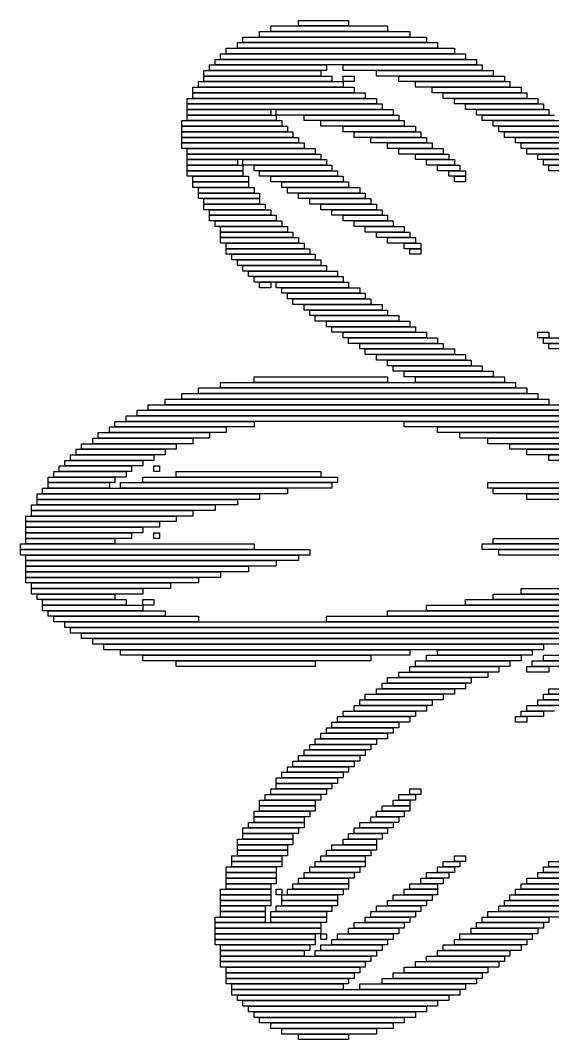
# Model space of a CAD drawing. Extents: x 369 to 655, y 312 to 713.
# Drawn here: x 369 to 464.7, y 486 to 669 of the extents above; entities that cross this region are included whole.
import ezdxf

# ---------------------------------------------------------------- set-up
doc = ezdxf.new("R2010")
doc.units = 0

msp = doc.modelspace()

# ---------------------------------------------------------------- linework, layer by layer
for p, q in [((414, 668), (435, 668)), ((414, 667), (414, 668)), ((419, 669), (428, 669)), ((419, 668), (419, 669)), ((428, 668), (419, 668)), ((428, 669), (428, 668)), ((435, 668), (435, 667)), ((412, 667), (439, 667)), ((412, 666), (412, 667)), ((435, 667), (414, 667)), ((439, 667), (439, 666)), ((408, 665), (444, 665)), ((408, 664), (408, 665)), ((409, 666), (442, 666)), ((409, 665), (409, 666)), ((442, 665), (409, 665)), ((439, 666), (412, 666)), ((442, 666), (442, 665)), ((444, 665), (444, 664)), ((405, 663), (449, 663)), ((405, 662), (405, 663)), ((406, 664), (447, 664)), ((406, 663), (406, 664)), ((447, 663), (406, 663)), ((444, 664), (408, 664)), ((447, 664), (447, 663)), ((449, 663), (449, 662)), ((403, 661), (424, 661)), ((403, 660), (403, 661)), ((404, 662), (451, 662)), ((404, 661), (404, 662)), ((451, 661), (404, 661)), ((449, 662), (405, 662)), ((424, 661), (424, 660)), ((427, 661), (452, 661)), ((427, 660), (427, 661)), ((451, 662), (451, 661)), ((452, 661), (452, 660)), ((402, 660), (423, 660)), ((402, 659), (402, 660)), ((423, 659), (402, 659)), ((402, 659), (425, 659)), ((402, 658), (402, 659)), ((424, 660), (403, 660)), ((423, 660), (423, 659)), ((425, 659), (425, 658)), ((452, 660), (427, 660)), ((427, 659), (429, 659)), ((427, 658), (427, 659)), ((429, 659), (429, 658)), ((433, 660), (454, 660)), ((433, 659), (433, 660)), ((454, 659), (433, 659)), ((437, 659), (456, 659)), ((437, 658), (437, 659)), ((454, 660), (454, 659)), ((456, 659), (456, 658)), ((400, 657), (429, 657)), ((400, 656), (400, 657)), ((401, 658), (427, 658)), ((401, 657), (401, 658)), ((427, 657), (401, 657)), ((425, 658), (402, 658)), ((429, 658), (427, 658)), ((427, 658), (427, 657)), ((429, 657), (429, 656)), ((456, 658), (437, 658)), ((440, 658), (457, 658)), ((440, 657), (440, 658)), ((457, 657), (440, 657)), ((443, 657), (459, 657)), ((443, 656), (443, 657)), ((457, 658), (457, 657)), ((459, 657), (459, 656)), ((429, 656), (400, 656)), ((400, 656), (431, 656)), ((400, 655), (400, 656)), ((431, 656), (431, 655)), ((459, 656), (443, 656)), ((445, 656), (460, 656)), ((445, 655), (445, 656)), ((460, 656), (460, 655)), ((399, 655), (433, 655)), ((399, 654), (399, 655)), ((433, 654), (399, 654)), ((399, 654), (434, 654)), ((399, 653), (399, 654)), ((431, 655), (400, 655)), ((433, 655), (433, 654)), ((434, 654), (434, 653)), ((460, 655), (445, 655)), ((447, 655), (462, 655)), ((447, 654), (447, 655)), ((462, 654), (447, 654)), ((449, 654), (463, 654)), ((449, 653), (449, 654)), ((462, 655), (462, 654)), ((463, 654), (463, 653)), ((434, 653), (399, 653)), ((399, 653), (414, 653)), ((399, 652), (399, 653)), ((414, 652), (399, 652)), ((399, 652), (415, 652)), ((399, 651), (399, 652)), ((414, 653), (414, 652)), ((415, 653), (436, 653)), ((415, 652), (415, 653)), ((436, 652), (415, 652)), ((415, 652), (415, 651)), ((420, 652), (437, 652)), ((420, 651), (420, 652)), ((436, 653), (436, 652)), ((437, 652), (437, 651)), ((463, 653), (449, 653)), ((451, 653), (464, 653)), ((451, 652), (451, 653)), ((464, 652), (451, 652)), ((452, 652), (465, 652)), ((452, 651), (452, 652)), ((464, 653), (464, 652)), ((398, 651), (416, 651)), ((398, 650), (398, 651)), ((416, 650), (398, 650)), ((398, 650), (417, 650)), ((398, 649), (398, 650)), ((415, 651), (399, 651)), ((416, 651), (416, 650)), ((417, 650), (417, 649)), ((437, 651), (420, 651)), ((423, 651), (438, 651)), ((423, 650), (423, 651)), ((438, 650), (423, 650)), ((427, 650), (440, 650)), ((427, 649), (427, 650)), ((438, 651), (438, 650)), ((440, 650), (440, 649)), ((465, 651), (452, 651)), ((454, 651), (466, 651)), ((454, 650), (454, 651)), ((466, 650), (454, 650)), ((455, 650), (468, 650)), ((455, 649), (455, 650)), ((417, 649), (398, 649)), ((398, 649), (418, 649)), ((398, 648), (398, 649)), ((418, 648), (398, 648)), ((398, 648), (419, 648)), ((398, 647), (398, 648)), ((418, 649), (418, 648)), ((419, 648), (419, 647)), ((440, 649), (427, 649)), ((429, 649), (441, 649)), ((429, 648), (429, 649)), ((441, 648), (429, 648)), ((432, 648), (442, 648)), ((432, 647), (432, 648)), ((441, 649), (441, 648)), ((442, 648), (442, 647)), ((468, 649), (455, 649)), ((456, 649), (469, 649)), ((456, 648), (456, 649)), ((469, 648), (456, 648)), ((458, 648), (470, 648)), ((458, 647), (458, 648)), ((419, 647), (398, 647)), ((398, 647), (420, 647)), ((398, 646), (398, 647)), ((420, 646), (398, 646)), ((399, 646), (422, 646)), ((399, 645), (399, 646)), ((420, 647), (420, 646)), ((422, 646), (422, 645)), ((442, 647), (432, 647)), ((435, 647), (443, 647)), ((435, 646), (435, 647)), ((443, 646), (435, 646)), ((437, 646), (445, 646)), ((437, 645), (437, 646)), ((443, 647), (443, 646)), ((445, 646), (445, 645)), ((470, 647), (458, 647)), ((459, 647), (471, 647)), ((459, 646), (459, 647)), ((471, 646), (459, 646)), ((460, 646), (472, 646)), ((460, 645), (460, 646)), ((422, 645), (399, 645)), ((399, 645), (423, 645)), ((399, 644), (399, 645)), ((423, 645), (423, 644)), ((445, 645), (437, 645)), ((440, 645), (446, 645)), ((440, 644), (440, 645)), ((446, 645), (446, 644)), ((472, 645), (460, 645)), ((462, 645), (473, 645)), ((462, 644), (462, 645)), ((423, 644), (399, 644)), ((399, 644), (408, 644)), ((399, 643), (399, 644)), ((408, 643), (399, 643)), ((399, 643), (409, 643)), ((399, 642), (399, 643)), ((408, 644), (408, 643)), ((409, 644), (424, 644)), ((409, 643), (409, 644)), ((424, 643), (409, 643)), ((409, 643), (409, 642)), ((411, 643), (425, 643)), ((411, 642), (411, 643)), ((424, 644), (424, 643)), ((425, 643), (425, 642)), ((446, 644), (440, 644)), ((442, 644), (447, 644)), ((442, 643), (442, 644)), ((447, 643), (442, 643)), ((444, 643), (448, 643)), ((444, 642), (444, 643)), ((447, 644), (447, 643)), ((448, 643), (448, 642)), ((473, 644), (462, 644)), ((463, 644), (474, 644)), ((463, 643), (463, 644)), ((474, 643), (463, 643)), ((464, 643), (475, 643)), ((464, 642), (464, 643)), ((409, 642), (399, 642)), ((399, 642), (409, 642)), ((399, 641), (399, 642)), ((409, 641), (399, 641)), ((400, 641), (410, 641)), ((400, 640), (400, 641)), ((409, 642), (409, 641)), ((410, 641), (410, 640)), ((425, 642), (411, 642)), ((412, 642), (426, 642)), ((412, 641), (412, 642)), ((426, 641), (412, 641)), ((414, 641), (427, 641)), ((414, 640), (414, 641)), ((426, 642), (426, 641)), ((427, 641), (427, 640)), ((448, 642), (444, 642)), ((446, 642), (449, 642)), ((446, 641), (446, 642)), ((449, 641), (446, 641)), ((447, 641), (449, 641)), ((447, 640), (447, 641)), ((449, 642), (449, 641)), ((449, 641), (449, 640)), ((475, 642), (464, 642)), ((410, 640), (400, 640)), ((400, 640), (410, 640)), ((400, 639), (400, 640)), ((410, 639), (400, 639)), ((401, 639), (411, 639)), ((401, 638), (401, 639)), ((410, 640), (410, 639)), ((411, 639), (411, 638)), ((427, 640), (414, 640)), ((416, 640), (428, 640)), ((416, 639), (416, 640)), ((428, 639), (416, 639)), ((417, 639), (430, 639)), ((417, 638), (417, 639)), ((428, 640), (428, 639)), ((430, 639), (430, 638)), ((449, 640), (447, 640)), ((411, 638), (401, 638)), ((401, 638), (412, 638)), ((401, 637), (401, 638)), ((412, 637), (401, 637)), ((402, 637), (412, 637)), ((402, 636), (402, 637)), ((412, 638), (412, 637)), ((412, 637), (412, 636)), ((430, 638), (417, 638)), ((419, 638), (431, 638)), ((419, 637), (419, 638)), ((431, 637), (419, 637)), ((421, 637), (432, 637)), ((421, 636), (421, 637)), ((431, 638), (431, 637)), ((432, 637), (432, 636)), ((412, 636), (402, 636)), ((402, 636), (413, 636)), ((402, 635), (402, 636)), ((413, 636), (413, 635)), ((432, 636), (421, 636)), ((423, 636), (433, 636)), ((423, 635), (423, 636)), ((433, 636), (433, 635)), ((413, 635), (402, 635)), ((403, 635), (414, 635)), ((403, 634), (403, 635)), ((414, 634), (403, 634)), ((403, 634), (415, 634)), ((403, 633), (403, 634)), ((414, 635), (414, 634)), ((415, 634), (415, 633)), ((433, 635), (423, 635)), ((425, 635), (434, 635)), ((425, 634), (425, 635)), ((434, 634), (425, 634)), ((427, 634), (435, 634)), ((427, 633), (427, 634)), ((434, 635), (434, 634)), ((435, 634), (435, 633)), ((415, 633), (403, 633)), ((404, 633), (416, 633)), ((404, 632), (404, 633)), ((416, 632), (404, 632)), ((405, 632), (417, 632)), ((405, 631), (405, 632)), ((416, 633), (416, 632)), ((417, 632), (417, 631)), ((435, 633), (427, 633)), ((429, 633), (436, 633)), ((429, 632), (429, 633)), ((436, 632), (429, 632)), ((431, 632), (438, 632)), ((431, 631), (431, 632)), ((436, 633), (436, 632)), ((438, 632), (438, 631)), ((417, 631), (405, 631)), ((405, 631), (418, 631)), ((405, 630), (405, 631)), ((418, 630), (405, 630)), ((405, 630), (419, 630)), ((405, 629), (405, 630)), ((418, 631), (418, 630)), ((419, 630), (419, 629)), ((438, 631), (431, 631)), ((433, 631), (439, 631)), ((433, 630), (433, 631)), ((439, 630), (433, 630)), ((435, 630), (440, 630)), ((435, 629), (435, 630)), ((439, 631), (439, 630)), ((440, 630), (440, 629)), ((419, 629), (405, 629)), ((406, 629), (420, 629)), ((406, 628), (406, 629)), ((420, 628), (406, 628)), ((406, 628), (421, 628)), ((406, 627), (406, 628)), ((420, 629), (420, 628)), ((421, 628), (421, 627)), ((440, 629), (435, 629)), ((438, 629), (441, 629)), ((438, 628), (438, 629)), ((441, 628), (438, 628)), ((439, 628), (441, 628)), ((439, 627), (439, 628)), ((441, 629), (441, 628)), ((441, 628), (441, 627)), ((421, 627), (406, 627)), ((407, 627), (422, 627)), ((407, 626), (407, 627)), ((422, 626), (407, 626)), ((408, 626), (423, 626)), ((408, 625), (408, 626)), ((422, 627), (422, 626)), ((423, 626), (423, 625)), ((441, 627), (439, 627)), ((423, 625), (408, 625)), ((409, 625), (424, 625)), ((409, 624), (409, 625)), ((424, 625), (424, 624)), ((424, 624), (409, 624)), ((410, 624), (426, 624)), ((410, 623), (410, 624)), ((426, 623), (410, 623)), ((411, 623), (427, 623)), ((411, 622), (411, 623)), ((426, 624), (426, 623)), ((427, 623), (427, 622)), ((427, 622), (411, 622)), ((412, 622), (414, 622)), ((412, 621), (412, 622)), ((414, 621), (412, 621)), ((414, 622), (414, 621)), ((415, 622), (428, 622)), ((415, 621), (415, 622)), ((428, 621), (415, 621)), ((416, 621), (430, 621)), ((416, 620), (416, 621)), ((428, 622), (428, 621)), ((430, 621), (430, 620)), ((430, 620), (416, 620)), ((417, 620), (431, 620)), ((417, 619), (417, 620)), ((431, 619), (417, 619)), ((418, 619), (432, 619)), ((418, 618), (418, 619)), ((431, 620), (431, 619)), ((432, 619), (432, 618)), ((432, 618), (418, 618)), ((420, 618), (434, 618)), ((420, 617), (420, 618)), ((434, 617), (420, 617)), ((421, 617), (435, 617)), ((421, 616), (421, 617)), ((434, 618), (434, 617)), ((435, 617), (435, 616)), ((435, 616), (421, 616)), ((422, 616), (437, 616)), ((422, 615), (422, 616)), ((437, 615), (422, 615)), ((424, 615), (439, 615)), ((424, 614), (424, 615)), ((437, 616), (437, 615)), ((439, 615), (439, 614)), ((439, 614), (424, 614)), ((425, 614), (440, 614)), ((425, 613), (425, 614)), ((440, 614), (440, 613)), ((440, 613), (425, 613)), ((427, 613), (442, 613)), ((427, 612), (427, 613)), ((442, 612), (427, 612)), ((428, 612), (444, 612)), ((428, 611), (428, 612)), ((442, 613), (442, 612)), ((444, 612), (444, 611)), ((462, 613), (464, 613)), ((462, 612), (462, 613)), ((464, 612), (462, 612)), ((463, 612), (466, 612)), ((463, 611), (463, 612)), ((464, 613), (464, 612)), ((444, 611), (428, 611)), ((430, 611), (445, 611)), ((430, 610), (430, 611)), ((445, 610), (430, 610)), ((431, 610), (447, 610)), ((431, 609), (431, 610)), ((445, 611), (445, 610)), ((447, 610), (447, 609)), ((466, 611), (463, 611)), ((464, 611), (467, 611)), ((464, 610), (464, 611)), ((467, 610), (464, 610)), ((447, 609), (431, 609)), ((433, 609), (449, 609)), ((433, 608), (433, 609)), ((449, 608), (433, 608)), ((435, 608), (450, 608)), ((435, 607), (435, 608)), ((449, 609), (449, 608)), ((450, 608), (450, 607)), ((450, 607), (435, 607)), ((436, 607), (452, 607)), ((436, 606), (436, 607)), ((452, 606), (436, 606)), ((438, 606), (454, 606)), ((438, 605), (438, 606)), ((452, 607), (452, 606)), ((454, 606), (454, 605)), ((405, 604), (458, 604)), ((405, 603), (405, 604)), ((411, 605), (435, 605)), ((411, 604), (411, 605)), ((435, 604), (411, 604)), ((435, 605), (435, 604)), ((454, 605), (438, 605)), ((440, 605), (456, 605)), ((440, 604), (440, 605)), ((456, 604), (440, 604)), ((456, 605), (456, 604)), ((458, 604), (458, 603)), ((401, 603), (460, 603)), ((401, 602), (401, 603)), ((458, 603), (405, 603)), ((460, 603), (460, 602)), ((395, 601), (464, 601)), ((395, 600), (395, 601)), ((398, 602), (462, 602)), ((398, 601), (398, 602)), ((462, 601), (398, 601)), ((460, 602), (401, 602)), ((462, 602), (462, 601)), ((464, 601), (464, 600)), ((390, 599), (468, 599)), ((390, 598), (390, 599)), ((392, 600), (466, 600)), ((392, 599), (392, 600)), ((466, 599), (392, 599)), ((464, 600), (395, 600)), ((386, 597), (411, 597)), ((386, 596), (386, 597)), ((388, 598), (470, 598)), ((388, 597), (388, 598)), ((470, 597), (388, 597)), ((468, 598), (390, 598)), ((411, 597), (411, 596)), ((438, 597), (472, 597)), ((438, 596), (438, 597)), ((383, 595), (403, 595)), ((383, 594), (383, 595)), ((385, 596), (406, 596)), ((385, 595), (385, 596)), ((406, 595), (385, 595)), ((411, 596), (386, 596)), ((403, 595), (403, 594)), ((406, 596), (406, 595)), ((472, 596), (438, 596)), ((444, 596), (473, 596)), ((444, 595), (444, 596)), ((473, 595), (444, 595)), ((448, 595), (475, 595)), ((448, 594), (448, 595)), ((380, 593), (397, 593)), ((380, 592), (380, 593)), ((382, 594), (400, 594)), ((382, 593), (382, 594)), ((400, 593), (382, 593)), ((403, 594), (383, 594)), ((397, 593), (397, 592)), ((400, 594), (400, 593)), ((475, 594), (448, 594)), ((453, 594), (478, 594)), ((453, 593), (453, 594)), ((478, 593), (453, 593)), ((457, 593), (480, 593)), ((457, 592), (457, 593)), ((379, 592), (395, 592)), ((379, 591), (379, 592)), ((397, 592), (380, 592)), ((395, 592), (395, 591)), ((480, 592), (457, 592)), ((460, 592), (482, 592)), ((460, 591), (460, 592)), ((377, 590), (391, 590)), ((377, 589), (377, 590)), ((378, 591), (393, 591)), ((378, 590), (378, 591)), ((393, 590), (378, 590)), ((395, 591), (379, 591)), ((391, 590), (391, 589)), ((393, 591), (393, 590)), ((482, 591), (460, 591)), ((464, 591), (484, 591)), ((464, 590), (464, 591)), ((484, 590), (464, 590)), ((375, 588), (388, 588)), ((375, 587), (375, 588)), ((376, 589), (389, 589)), ((376, 588), (376, 589)), ((389, 588), (376, 588)), ((391, 589), (377, 589)), ((388, 588), (388, 587)), ((389, 589), (389, 588)), ((393, 589), (394, 589)), ((393, 588), (393, 589)), ((394, 588), (393, 588)), ((394, 589), (394, 588)), ((397, 588), (423, 588)), ((397, 587), (397, 588)), ((423, 588), (423, 587)), ((374, 587), (386, 587)), ((374, 586), (374, 587)), ((386, 586), (374, 586)), ((374, 586), (385, 586)), ((374, 585), (374, 586)), ((388, 587), (375, 587)), ((385, 586), (385, 585)), ((386, 587), (386, 586)), ((387, 586), (425, 586)), ((387, 585), (387, 586)), ((391, 587), (426, 587)), ((391, 586), (391, 587)), ((426, 586), (391, 586)), ((423, 587), (397, 587)), ((425, 586), (425, 585)), ((426, 587), (426, 586)), ((453, 586), (468, 586)), ((453, 585), (453, 586)), ((372, 584), (412, 584)), ((372, 583), (372, 584)), ((373, 585), (417, 585)), ((373, 584), (373, 585)), ((417, 584), (373, 584)), ((385, 585), (374, 585)), ((425, 585), (387, 585)), ((412, 584), (412, 583)), ((417, 585), (417, 584)), ((468, 585), (453, 585)), ((454, 585), (475, 585)), ((454, 584), (454, 585)), ((475, 584), (454, 584)), ((460, 584), (480, 584)), ((460, 583), (460, 584)), ((371, 582), (404, 582)), ((371, 581), (371, 582)), ((412, 583), (372, 583)), ((372, 583), (408, 583)), ((372, 582), (372, 583)), ((408, 582), (372, 582)), ((404, 582), (404, 581)), ((408, 583), (408, 582)), ((480, 583), (460, 583)), ((404, 581), (371, 581)), ((371, 581), (400, 581)), ((371, 580), (371, 581)), ((400, 581), (400, 580)), ((370, 580), (397, 580)), ((370, 579), (370, 580)), ((397, 579), (370, 579)), ((370, 579), (394, 579)), ((370, 578), (370, 579)), ((400, 580), (371, 580)), ((394, 579), (394, 578)), ((397, 580), (397, 579)), ((394, 578), (370, 578)), ((370, 578), (391, 578)), ((370, 577), (370, 578)), ((391, 577), (370, 577)), ((370, 577), (389, 577)), ((370, 576), (370, 577)), ((389, 577), (389, 576)), ((391, 578), (391, 577)), ((393, 577), (394, 577)), ((393, 576), (393, 577)), ((394, 577), (394, 576)), ((369, 575), (411, 575)), ((369, 574), (369, 575)), ((389, 576), (370, 576)), ((370, 576), (386, 576)), ((370, 575), (370, 576)), ((386, 575), (370, 575)), ((386, 576), (386, 575)), ((394, 576), (393, 576)), ((411, 575), (411, 574)), ((452, 575), (554, 575)), ((452, 574), (452, 575)), ((454, 576), (548, 576)), ((454, 575), (454, 576)), ((548, 575), (454, 575)), ((411, 574), (369, 574)), ((369, 574), (421, 574)), ((369, 573), (369, 574)), ((421, 573), (369, 573)), ((370, 573), (419, 573)), ((370, 572), (370, 573)), ((419, 573), (419, 572)), ((421, 574), (421, 573)), ((554, 574), (452, 574)), ((455, 574), (561, 574)), ((455, 573), (455, 574)), ((561, 573), (455, 573)), ((419, 572), (370, 572)), ((370, 572), (415, 572)), ((370, 571), (370, 572)), ((415, 571), (370, 571)), ((370, 571), (410, 571)), ((370, 570), (370, 571)), ((410, 571), (410, 570)), ((415, 572), (415, 571)), ((410, 570), (370, 570)), ((370, 570), (405, 570)), ((370, 569), (370, 570)), ((405, 570), (405, 569)), ((405, 569), (370, 569)), ((370, 569), (401, 569)), ((370, 568), (370, 569)), ((401, 568), (370, 568)), ((371, 568), (396, 568)), ((371, 567), (371, 568)), ((396, 568), (396, 567)), ((401, 569), (401, 568)), ((396, 567), (371, 567)), ((371, 567), (391, 567)), ((371, 566), (371, 567)), ((391, 566), (371, 566)), ((372, 566), (386, 566)), ((372, 565), (372, 566)), ((386, 566), (386, 565)), ((391, 567), (391, 566)), ((454, 566), (558, 566)), ((454, 565), (454, 566)), ((459, 567), (555, 567)), ((459, 566), (459, 567)), ((555, 566), (459, 566)), ((386, 565), (372, 565)), ((373, 565), (388, 565)), ((373, 564), (373, 565)), ((388, 564), (373, 564)), ((373, 564), (391, 564)), ((373, 563), (373, 564)), ((388, 565), (388, 564)), ((391, 565), (393, 565)), ((391, 564), (391, 565)), ((393, 564), (391, 564)), ((391, 564), (391, 563)), ((393, 565), (393, 564)), ((442, 564), (546, 564)), ((442, 563), (442, 564)), ((449, 565), (546, 565)), ((449, 564), (449, 565)), ((546, 564), (449, 564)), ((558, 565), (454, 565)), ((391, 563), (373, 563)), ((374, 563), (395, 563)), ((374, 562), (374, 563)), ((395, 562), (374, 562)), ((375, 562), (401, 562)), ((375, 561), (375, 562)), ((395, 563), (395, 562)), ((401, 562), (401, 561)), ((424, 562), (550, 562)), ((424, 561), (424, 562)), ((435, 563), (548, 563)), ((435, 562), (435, 563)), ((548, 562), (435, 562)), ((546, 563), (442, 563)), ((401, 561), (375, 561)), ((377, 561), (551, 561)), ((377, 560), (377, 561)), ((551, 560), (377, 560)), ((378, 560), (553, 560)), ((378, 559), (378, 560)), ((550, 561), (424, 561)), ((553, 559), (378, 559)), ((380, 559), (469, 559)), ((380, 558), (380, 559)), ((469, 558), (380, 558)), ((382, 558), (466, 558)), ((382, 557), (382, 558)), ((466, 557), (382, 557)), ((384, 557), (463, 557)), ((384, 556), (384, 557)), ((463, 557), (463, 556)), ((463, 556), (384, 556)), ((387, 556), (439, 556)), ((387, 555), (387, 556)), ((439, 555), (387, 555)), ((391, 555), (432, 555)), ((391, 554), (391, 555)), ((432, 555), (432, 554)), ((439, 556), (439, 555)), ((442, 555), (459, 555)), ((442, 554), (442, 555)), ((444, 556), (461, 556)), ((444, 555), (444, 556)), ((461, 555), (444, 555)), ((459, 555), (459, 554)), ((461, 556), (461, 555)), ((463, 555), (469, 555)), ((463, 554), (463, 555)), ((432, 554), (391, 554)), ((397, 554), (422, 554)), ((397, 553), (397, 554)), ((422, 553), (397, 553)), ((422, 554), (422, 553)), ((439, 553), (455, 553)), ((439, 552), (439, 553)), ((440, 554), (457, 554)), ((440, 553), (440, 554)), ((457, 553), (440, 553)), ((459, 554), (442, 554)), ((455, 553), (455, 552)), ((457, 554), (457, 553)), ((460, 553), (464, 553)), ((460, 552), (460, 553)), ((461, 554), (467, 554)), ((461, 553), (461, 554)), ((467, 553), (461, 553)), ((469, 554), (463, 554)), ((464, 553), (464, 552)), ((435, 551), (450, 551)), ((435, 550), (435, 551)), ((437, 552), (453, 552)), ((437, 551), (437, 552)), ((453, 551), (437, 551)), ((455, 552), (439, 552)), ((450, 551), (450, 550)), ((453, 552), (453, 551)), ((464, 552), (460, 552)), ((433, 549), (447, 549)), ((433, 548), (433, 549)), ((434, 550), (449, 550)), ((434, 549), (434, 550)), ((449, 549), (434, 549)), ((450, 550), (435, 550)), ((447, 549), (447, 548)), ((449, 550), (449, 549)), ((464, 549), (471, 549)), ((464, 548), (464, 549)), ((431, 548), (445, 548)), ((431, 547), (431, 548)), ((447, 548), (433, 548)), ((445, 548), (445, 547)), ((463, 548), (469, 548)), ((463, 547), (463, 548)), ((471, 548), (464, 548)), ((429, 546), (442, 546)), ((429, 545), (429, 546)), ((430, 547), (443, 547)), ((430, 546), (430, 547)), ((443, 546), (430, 546)), ((445, 547), (431, 547)), ((442, 546), (442, 545)), ((443, 547), (443, 546)), ((460, 546), (465, 546)), ((460, 545), (460, 546)), ((462, 547), (467, 547)), ((462, 546), (462, 547)), ((467, 546), (462, 546)), ((469, 547), (463, 547)), ((426, 544), (439, 544)), ((426, 543), (426, 544)), ((427, 545), (440, 545)), ((427, 544), (427, 545)), ((440, 544), (427, 544)), ((442, 545), (429, 545)), ((439, 544), (439, 543)), ((440, 545), (440, 544)), ((458, 544), (460, 544)), ((458, 543), (458, 544)), ((459, 545), (463, 545)), ((459, 544), (459, 545)), ((463, 544), (459, 544)), ((465, 545), (460, 545)), ((460, 544), (460, 543)), ((463, 545), (463, 544)), ((424, 542), (436, 542)), ((424, 541), (424, 542)), ((425, 543), (437, 543)), ((425, 542), (425, 543)), ((437, 542), (425, 542)), ((439, 543), (426, 543)), ((436, 542), (436, 541)), ((437, 543), (437, 542)), ((460, 543), (458, 543)), ((422, 540), (433, 540)), ((422, 539), (422, 540)), ((423, 541), (435, 541)), ((423, 540), (423, 541)), ((435, 540), (423, 540)), ((436, 541), (424, 541)), ((433, 540), (433, 539)), ((435, 541), (435, 540)), ((421, 539), (432, 539)), ((421, 538), (421, 539)), ((433, 539), (422, 539)), ((432, 539), (432, 538)), ((419, 537), (430, 537)), ((419, 536), (419, 537)), ((420, 538), (431, 538)), ((420, 537), (420, 538)), ((431, 537), (420, 537)), ((432, 538), (421, 538)), ((430, 537), (430, 536)), ((431, 538), (431, 537)), ((417, 535), (428, 535)), ((417, 534), (417, 535)), ((418, 536), (429, 536)), ((418, 535), (418, 536)), ((429, 535), (418, 535)), ((430, 536), (419, 536)), ((428, 535), (428, 534)), ((429, 536), (429, 535)), ((415, 533), (426, 533)), ((415, 532), (415, 533)), ((416, 534), (427, 534)), ((416, 533), (416, 534)), ((427, 533), (416, 533)), ((428, 534), (417, 534)), ((426, 533), (426, 532)), ((427, 534), (427, 533)), ((414, 531), (424, 531)), ((414, 530), (414, 531)), ((426, 532), (415, 532)), ((415, 532), (425, 532)), ((415, 531), (415, 532)), ((425, 531), (415, 531)), ((424, 531), (424, 530)), ((425, 532), (425, 531)), ((439, 531), (441, 531)), ((439, 530), (439, 531)), ((441, 531), (441, 530)), ((412, 529), (422, 529)), ((412, 528), (412, 529)), ((413, 530), (423, 530)), ((413, 529), (413, 530)), ((423, 529), (413, 529)), ((424, 530), (414, 530)), ((422, 529), (422, 528)), ((423, 530), (423, 529)), ((436, 529), (439, 529)), ((436, 528), (436, 529)), ((437, 530), (440, 530)), ((437, 529), (437, 530)), ((440, 529), (437, 529)), ((441, 530), (439, 530)), ((439, 529), (439, 528)), ((440, 530), (440, 529)), ((422, 528), (412, 528)), ((412, 528), (422, 528)), ((412, 527), (412, 528)), ((422, 528), (422, 527)), ((434, 528), (439, 528)), ((434, 527), (434, 528)), ((439, 528), (436, 528)), ((439, 528), (439, 527)), ((411, 527), (421, 527)), ((411, 526), (411, 527)), ((421, 526), (411, 526)), ((411, 526), (420, 526)), ((411, 525), (411, 526)), ((422, 527), (412, 527)), ((420, 526), (420, 525)), ((421, 527), (421, 526)), ((432, 526), (437, 526)), ((432, 525), (432, 526)), ((433, 527), (438, 527)), ((433, 526), (433, 527)), ((438, 526), (433, 526)), ((439, 527), (434, 527)), ((437, 526), (437, 525)), ((438, 527), (438, 526)), ((409, 524), (419, 524)), ((409, 523), (409, 524)), ((410, 525), (420, 525)), ((410, 524), (410, 525)), ((420, 524), (410, 524)), ((420, 525), (411, 525)), ((419, 524), (419, 523)), ((420, 525), (420, 524)), ((429, 524), (435, 524)), ((429, 523), (429, 524)), ((430, 525), (436, 525)), ((430, 524), (430, 525)), ((436, 524), (430, 524)), ((437, 525), (432, 525)), ((435, 524), (435, 523)), ((436, 525), (436, 524)), ((408, 522), (418, 522)), ((408, 521), (408, 522)), ((419, 523), (409, 523)), ((409, 523), (418, 523)), ((409, 522), (409, 523)), ((418, 522), (409, 522)), ((418, 523), (418, 522)), ((418, 522), (418, 521)), ((427, 522), (433, 522)), ((427, 521), (427, 522)), ((428, 523), (434, 523)), ((428, 522), (428, 523)), ((434, 522), (428, 522)), ((435, 523), (429, 523)), ((433, 522), (433, 521)), ((434, 523), (434, 522)), ((418, 521), (408, 521)), ((408, 521), (417, 521)), ((408, 520), (408, 521)), ((417, 520), (408, 520)), ((408, 520), (417, 520)), ((408, 519), (408, 520)), ((417, 521), (417, 520)), ((417, 520), (417, 519)), ((424, 520), (432, 520)), ((424, 519), (424, 520)), ((425, 521), (433, 521)), ((425, 520), (425, 521)), ((433, 520), (425, 520)), ((433, 521), (427, 521)), ((432, 520), (432, 519)), ((433, 521), (433, 520)), ((407, 519), (416, 519)), ((407, 518), (407, 519)), ((416, 518), (407, 518)), ((407, 518), (416, 518)), ((407, 517), (407, 518)), ((417, 519), (408, 519)), ((416, 519), (416, 518)), ((416, 518), (416, 517)), ((422, 518), (431, 518)), ((422, 517), (422, 518)), ((423, 519), (431, 519)), ((423, 518), (423, 519)), ((431, 518), (423, 518)), ((432, 519), (424, 519)), ((431, 519), (431, 518)), ((431, 518), (431, 517)), ((445, 518), (448, 518)), ((445, 517), (445, 518)), ((447, 519), (449, 519)), ((447, 518), (447, 519)), ((449, 518), (447, 518)), ((448, 518), (448, 517)), ((449, 519), (449, 518)), ((464, 518), (475, 518)), ((464, 517), (464, 518)), ((406, 517), (415, 517)), ((406, 516), (406, 517)), ((416, 517), (407, 517)), ((415, 517), (415, 516)), ((421, 517), (430, 517)), ((421, 516), (421, 517)), ((431, 517), (422, 517)), ((430, 517), (430, 516)), ((444, 517), (447, 517)), ((444, 516), (444, 517)), ((448, 517), (445, 517)), ((447, 517), (447, 516)), ((463, 517), (474, 517)), ((463, 516), (463, 517)), ((475, 517), (464, 517)), ((415, 516), (406, 516)), ((406, 516), (415, 516)), ((406, 515), (406, 516)), ((415, 515), (406, 515)), ((406, 515), (415, 515)), ((406, 514), (406, 515)), ((415, 516), (415, 515)), ((415, 515), (415, 514)), ((419, 515), (428, 515)), ((419, 514), (419, 515)), ((420, 516), (429, 516)), ((420, 515), (420, 516)), ((429, 515), (420, 515)), ((430, 516), (421, 516)), ((428, 515), (428, 514)), ((429, 516), (429, 515)), ((441, 515), (445, 515)), ((441, 514), (441, 515)), ((442, 516), (446, 516)), ((442, 515), (442, 516)), ((446, 515), (442, 515)), ((447, 516), (444, 516)), ((445, 515), (445, 514)), ((446, 516), (446, 515)), ((460, 515), (472, 515)), ((460, 514), (460, 515)), ((462, 516), (473, 516)), ((462, 515), (462, 516)), ((473, 515), (462, 515)), ((474, 516), (463, 516)), ((405, 513), (414, 513)), ((405, 512), (405, 513)), ((415, 514), (406, 514)), ((406, 514), (414, 514)), ((406, 513), (406, 514)), ((414, 513), (406, 513)), ((414, 514), (414, 513)), ((414, 513), (414, 512)), ((415, 513), (416, 513)), ((415, 512), (415, 513)), ((416, 513), (416, 512)), ((417, 513), (427, 513)), ((417, 512), (417, 513)), ((418, 514), (428, 514)), ((418, 513), (418, 514)), ((428, 513), (418, 513)), ((428, 514), (419, 514)), ((427, 513), (427, 512)), ((428, 514), (428, 513)), ((438, 513), (444, 513)), ((438, 512), (438, 513)), ((439, 514), (444, 514)), ((439, 513), (439, 514)), ((444, 513), (439, 513)), ((445, 514), (441, 514)), ((444, 514), (444, 513)), ((444, 513), (444, 512)), ((458, 513), (470, 513)), ((458, 512), (458, 513)), ((459, 514), (471, 514)), ((459, 513), (459, 514)), ((471, 513), (459, 513)), ((472, 514), (460, 514)), ((414, 512), (405, 512)), ((405, 512), (414, 512)), ((405, 511), (405, 512)), ((414, 511), (405, 511)), ((405, 511), (414, 511)), ((405, 510), (405, 511)), ((414, 512), (414, 511)), ((414, 511), (414, 510)), ((416, 512), (415, 512)), ((416, 512), (426, 512)), ((416, 511), (416, 512)), ((426, 511), (416, 511)), ((416, 511), (426, 511)), ((416, 510), (416, 511)), ((427, 512), (417, 512)), ((426, 512), (426, 511)), ((426, 511), (426, 510)), ((435, 511), (442, 511)), ((435, 510), (435, 511)), ((436, 512), (443, 512)), ((436, 511), (436, 512)), ((443, 511), (436, 511)), ((444, 512), (438, 512)), ((442, 511), (442, 510)), ((443, 512), (443, 511)), ((456, 511), (468, 511)), ((456, 510), (456, 511)), ((457, 512), (469, 512)), ((457, 511), (457, 512)), ((469, 511), (457, 511)), ((470, 512), (458, 512)), ((414, 510), (405, 510)), ((405, 510), (413, 510)), ((405, 509), (405, 510)), ((413, 509), (405, 509)), ((405, 509), (413, 509)), ((405, 508), (405, 509)), ((413, 510), (413, 509)), ((413, 509), (413, 508)), ((414, 509), (424, 509)), ((414, 508), (414, 509)), ((415, 510), (425, 510)), ((415, 509), (415, 510)), ((425, 509), (415, 509)), ((426, 510), (416, 510)), ((424, 509), (424, 508)), ((425, 510), (425, 509)), ((432, 509), (440, 509)), ((432, 508), (432, 509)), ((433, 510), (441, 510)), ((433, 509), (433, 510)), ((441, 509), (433, 509)), ((442, 510), (435, 510)), ((440, 509), (440, 508)), ((441, 510), (441, 509)), ((453, 509), (466, 509)), ((453, 508), (453, 509)), ((455, 510), (467, 510)), ((455, 509), (455, 510)), ((467, 509), (455, 509)), ((468, 510), (456, 510)), ((404, 508), (413, 508)), ((404, 507), (404, 508)), ((413, 507), (404, 507)), ((404, 507), (423, 507)), ((404, 506), (404, 507)), ((413, 508), (405, 508)), ((413, 508), (413, 507)), ((424, 508), (414, 508)), ((414, 508), (424, 508)), ((414, 507), (414, 508)), ((424, 507), (414, 507)), ((423, 507), (423, 506)), ((424, 508), (424, 507)), ((429, 507), (438, 507)), ((429, 506), (429, 507)), ((431, 508), (439, 508)), ((431, 507), (431, 508)), ((439, 507), (431, 507)), ((440, 508), (432, 508)), ((438, 507), (438, 506)), ((439, 508), (439, 507)), ((451, 507), (463, 507)), ((451, 506), (451, 507)), ((452, 508), (464, 508)), ((452, 507), (452, 508)), ((464, 507), (452, 507)), ((466, 508), (453, 508)), ((463, 507), (463, 506)), ((464, 508), (464, 507)), ((423, 506), (404, 506)), ((404, 506), (423, 506)), ((404, 505), (404, 506)), ((423, 506), (423, 505)), ((428, 506), (437, 506)), ((428, 505), (428, 506)), ((438, 506), (429, 506)), ((437, 506), (437, 505)), ((450, 506), (462, 506)), ((450, 505), (450, 506)), ((463, 506), (451, 506)), ((462, 506), (462, 505)), ((423, 505), (404, 505)), ((404, 505), (422, 505)), ((404, 504), (404, 505)), ((422, 504), (404, 504)), ((404, 504), (422, 504)), ((404, 503), (404, 504)), ((422, 505), (422, 504)), ((422, 504), (422, 503)), ((423, 505), (424, 505)), ((423, 504), (423, 505)), ((424, 504), (423, 504)), ((424, 505), (424, 504)), ((425, 504), (435, 504)), ((425, 503), (425, 504)), ((426, 505), (436, 505)), ((426, 504), (426, 505)), ((436, 504), (426, 504)), ((437, 505), (428, 505)), ((435, 504), (435, 503)), ((436, 505), (436, 504)), ((447, 504), (460, 504)), ((447, 503), (447, 504)), ((448, 505), (461, 505)), ((448, 504), (448, 505)), ((461, 504), (448, 504)), ((462, 505), (450, 505)), ((460, 504), (460, 503)), ((461, 505), (461, 504)), ((422, 503), (404, 503)), ((405, 503), (421, 503)), ((405, 502), (405, 503)), ((421, 502), (405, 502)), ((405, 502), (420, 502)), ((405, 501), (405, 502)), ((420, 502), (420, 501)), ((421, 503), (421, 502)), ((422, 502), (433, 502)), ((422, 501), (422, 502)), ((423, 503), (434, 503)), ((423, 502), (423, 503)), ((434, 502), (423, 502)), ((435, 503), (425, 503)), ((433, 502), (433, 501)), ((434, 503), (434, 502)), ((444, 502), (457, 502)), ((444, 501), (444, 502)), ((445, 503), (459, 503)), ((445, 502), (445, 503)), ((459, 502), (445, 502)), ((460, 503), (447, 503)), ((457, 502), (457, 501)), ((459, 503), (459, 502)), ((420, 501), (405, 501)), ((405, 501), (432, 501)), ((405, 500), (405, 501)), ((432, 500), (405, 500)), ((405, 500), (431, 500)), ((405, 499), (405, 500)), ((433, 501), (422, 501)), ((431, 500), (431, 499)), ((432, 501), (432, 500)), ((440, 500), (455, 500)), ((440, 499), (440, 500)), ((442, 501), (456, 501)), ((442, 500), (442, 501)), ((456, 500), (442, 500)), ((457, 501), (444, 501)), ((455, 500), (455, 499)), ((456, 501), (456, 500)), ((431, 499), (405, 499)), ((406, 499), (430, 499)), ((406, 498), (406, 499)), ((430, 498), (406, 498)), ((406, 498), (429, 498)), ((406, 497), (406, 498)), ((429, 498), (429, 497)), ((430, 499), (430, 498)), ((436, 498), (452, 498)), ((436, 497), (436, 498)), ((438, 499), (453, 499)), ((438, 498), (438, 499)), ((453, 498), (438, 498)), ((455, 499), (440, 499)), ((452, 498), (452, 497)), ((453, 499), (453, 498)), ((429, 497), (406, 497)), ((406, 497), (428, 497)), ((406, 496), (406, 497)), ((428, 496), (406, 496)), ((407, 496), (427, 496)), ((407, 495), (407, 496)), ((427, 496), (427, 495)), ((428, 497), (428, 496)), ((430, 496), (449, 496)), ((430, 495), (430, 496)), ((434, 497), (451, 497)), ((434, 496), (434, 497)), ((451, 496), (434, 496)), ((452, 497), (436, 497)), ((449, 496), (449, 495)), ((451, 497), (451, 496)), ((427, 495), (407, 495)), ((407, 495), (448, 495)), ((407, 494), (407, 495)), ((449, 495), (430, 495)), ((448, 495), (448, 494)), ((448, 494), (407, 494)), ((408, 494), (446, 494)), ((408, 493), (408, 494)), ((446, 493), (408, 493)), ((409, 493), (444, 493)), ((409, 492), (409, 493)), ((444, 493), (444, 492)), ((446, 494), (446, 493)), ((444, 492), (409, 492)), ((410, 492), (442, 492)), ((410, 491), (410, 492)), ((442, 491), (410, 491)), ((411, 491), (440, 491)), ((411, 490), (411, 491)), ((440, 491), (440, 490)), ((442, 492), (442, 491)), ((440, 490), (411, 490)), ((412, 490), (438, 490)), ((412, 489), (412, 490)), ((438, 489), (412, 489)), ((414, 489), (436, 489)), ((414, 488), (414, 489)), ((436, 489), (436, 488)), ((438, 490), (438, 489)), ((436, 488), (414, 488)), ((416, 488), (433, 488)), ((416, 487), (416, 488)), ((433, 487), (416, 487)), ((419, 487), (428, 487)), ((419, 486), (419, 487)), ((428, 487), (428, 486)), ((433, 488), (433, 487)), ((428, 486), (419, 486))]:
    msp.add_line(p, q)

doc.saveas('drawing.dxf')
